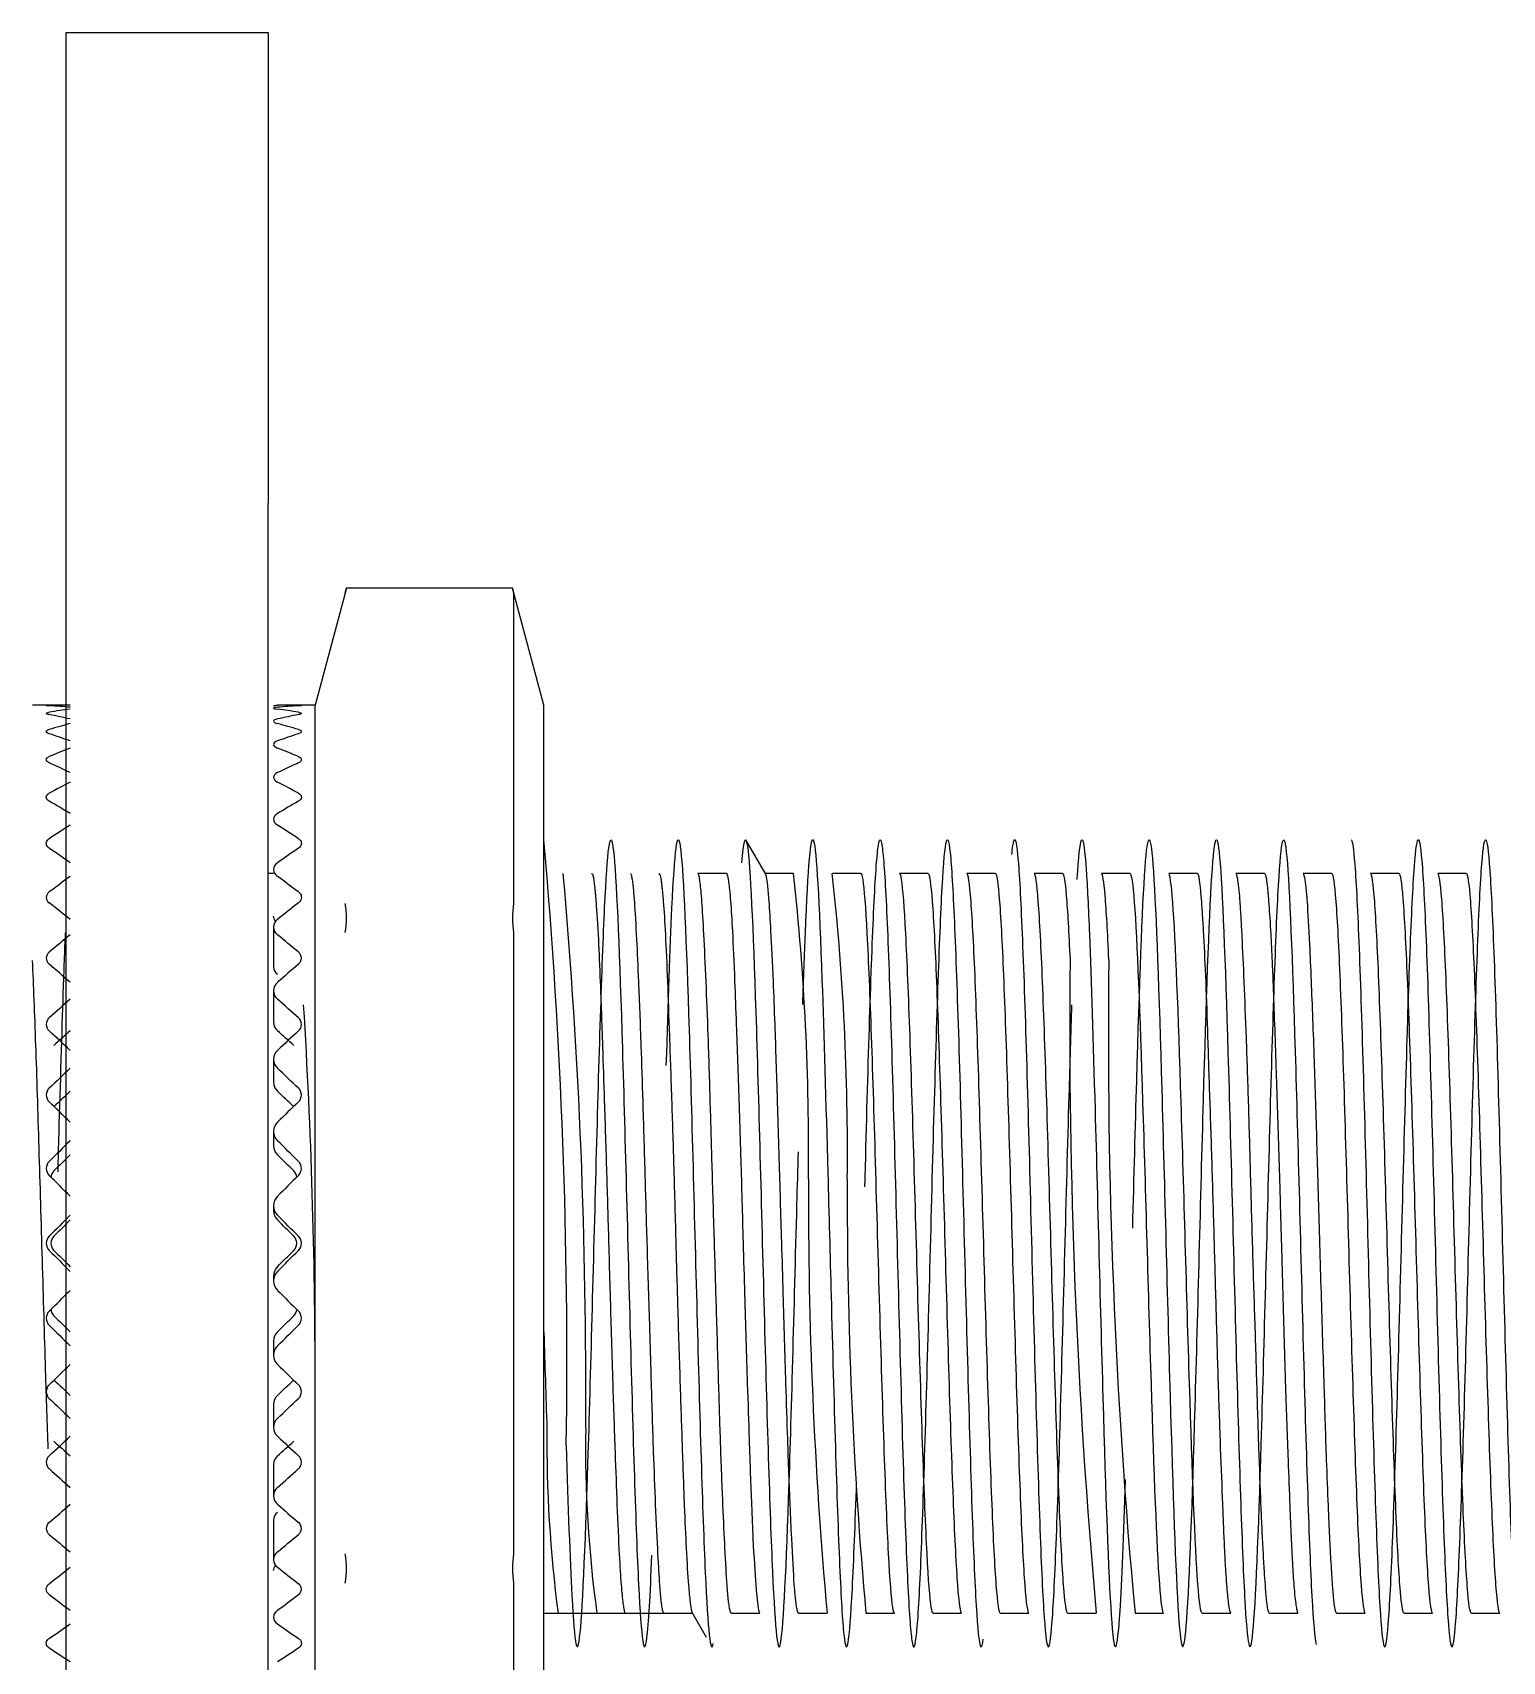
# Model space of a CAD drawing. Extents: x -681219 to -550379, y -242630 to -158199.
# Drawn here: x -574052.32 to -574030.47, y -222231.41 to -222207.2 of the extents above; entities that cross this region are included whole.
import ezdxf

# ---------------------------------------------------------------- set-up
doc = ezdxf.new("R2010")
doc.units = 0
doc.header["$LTSCALE"] = 1000
doc.linetypes.add('C2', pattern=[17, 14, -1, 1, -1])
for name, color, linetype in [('GZDH011005731', 7, 'CONTINUOUS'), ('H02040010', 7, 'CONTINUOUS'), ('中心线', 4, 'C2')]:
    doc.layers.add(name, color=color, linetype=linetype)

# ---------------------------------------------------------------- blocks, each defined once
blk = doc.blocks.new('fushitu')
at = {"layer": 'GZDH011005731', "color": 7, "linetype": 'Continuous'}
for p, q in [((4911, 1409.5), (4914, 1409.5)), ((4911, 1402.504), (4911, 1409.5)), ((4914, 1409.5), (4914, 1402.504)), ((4911, 1380.254), (4911, 1402.504)), ((4914, 1380.254), (4914, 1402.504))]:
    blk.add_line(p, q, dxfattribs=at)
at = {"layer": 'H02040010', "color": 7, "linetype": 'Continuous'}
for p, q in [((4915.166, 1401.238), (4914.7, 1399.5)), ((4915.148, 1401.171), (4915.166, 1401.238)), ((4917.634, 1401.238), (4915.166, 1401.238)), ((4917.634, 1401.238), (4917.651, 1401.171)), ((4918.1, 1399.5), (4917.634, 1401.238)), ((4917.651, 1401.171), (4917.651, 1396.552)), ((4910.921, 1399.5), (4910.5, 1399.5)), ((4914.7, 1399.5), (4914.279, 1399.5)), ((4914.7, 1383.5), (4914.7, 1399.5)), ((4918.1, 1383.5), (4918.1, 1399.5)), ((4921.398, 1396.99), (4921.103, 1397.5)), ((4914.083, 1397), (4914, 1397)), ((4920.811, 1397), (4920.389, 1397)), ((4921.811, 1397), (4921.389, 1397)), ((4922.811, 1397), (4922.389, 1397)), ((4923.811, 1397), (4923.389, 1397)), ((4924.811, 1397), (4924.389, 1397)), ((4925.811, 1397), (4925.389, 1397)), ((4926.811, 1397), (4926.389, 1397)), ((4927.811, 1397), (4927.389, 1397)), ((4928.811, 1397), (4928.389, 1397)), ((4929.811, 1397), (4929.389, 1397)), ((4930.811, 1397), (4930.389, 1397)), ((4931.811, 1397), (4931.389, 1397)), ((4914.083, 1396.202), (4914.083, 1395.614)), ((4917.651, 1396.119), (4917.651, 1386.881)), ((4914.083, 1395.256), (4914.083, 1394.786)), ((4914.083, 1394.236), (4914.083, 1393.894)), ((4914.083, 1393.163), (4914.083, 1392.955)), ((4914.083, 1392.058), (4914.083, 1391.988)), ((4914.083, 1391.012), (4914.083, 1390.942)), ((4914.083, 1390.045), (4914.083, 1389.837)), ((4914.083, 1389.106), (4914.083, 1388.764)), ((4914.083, 1388.214), (4914.083, 1387.744)), ((4914.083, 1387.386), (4914.083, 1386.798)), ((4917.651, 1386.448), (4917.651, 1381.829)), ((4918.1, 1386), (4920.311, 1386)), ((4920.3, 1386.017), (4920.515, 1385.646)), ((4920.889, 1386), (4921.311, 1386)), ((4921.889, 1386), (4922.311, 1386)), ((4922.889, 1386), (4923.311, 1386)), ((4923.889, 1386), (4924.311, 1386)), ((4924.889, 1386), (4925.311, 1386)), ((4925.889, 1386), (4926.311, 1386)), ((4926.889, 1386), (4927.311, 1386)), ((4927.889, 1386), (4928.311, 1386)), ((4928.889, 1386), (4929.311, 1386)), ((4929.889, 1386), (4930.311, 1386)), ((4930.889, 1386), (4931.311, 1386)), ((4931.889, 1386), (4932.311, 1386))]:
    blk.add_line(p, q, dxfattribs=at)
for centre, radius, start, end in [((4830.462, 1389.75), 87.981, 359.18625, 5.05407), ((4831.185, 1389.345), 87.539, 359.61064, 5.0168), ((4884.068, 1392.877), 37.968, 359.3638, 6.2347), ((4884.73, 1392.881), 37.883, 359.3561, 6.2423), ((4910.801, 1396.642), 0.0972, 123.5425, 236.4575), ((4913.825, 1396.335), 1.341, 350.7119, 9.2881), ((4918.975, 1396.335), 1.341, 170.7119, 189.2881), ((4914.224, 1396.202), 0.141, 125.7737, 234.2263), ((4910.818, 1395.739), 0.114, 128.1254, 231.8746), ((4914.382, 1395.739), 0.114, 308.1079, 51.8921), ((4914.224, 1395.614), 0.141, 179.6824, 234.2263), ((5022.918, 1394.732), 97, 179.42053, 185.16492), ((5019.141, 1394.558), 92.649, 179.2855, 185.29995), ((4914.245, 1395.255), 0.162, 129.7341, 230.2659), ((4910.832, 1394.754), 0.129, 131.316, 228.684), ((4914.368, 1394.754), 0.129, 311.3038, 48.6962), ((4823.721, 1389.48), 90.979, 359.97025, 3.50596), ((4914.245, 1394.786), 0.162, 179.7857, 230.2658), ((4914.263, 1394.236), 0.18, 132.424, 227.576), ((4914.263, 1393.894), 0.18, 179.8659, 227.5758), ((4910.844, 1393.705), 0.14, 133.4175, 226.5825), ((4914.356, 1393.705), 0.14, 313.4098, 46.5902), ((4914.275, 1393.163), 0.193, 134.0977, 225.9023), ((4914.275, 1392.955), 0.193, 179.9325, 225.9022), ((4910.851, 1392.613), 0.147, 134.6128, 225.3872), ((4914.349, 1392.613), 0.147, 314.6091, 45.3909), ((4910.921, 1392.474), 0.147, 134.6025, 177.1788), ((4914.279, 1392.474), 0.147, 2.5232, 45.3932), ((4990.9, 1392.185), 68.867, 179.77536, 185.15276), ((4991.163, 1392.172), 68.553, 179.76302, 185.1651), ((4914.282, 1392.058), 0.199, 134.9011, 225.0989), ((4914.282, 1391.988), 0.199, 179.9919, 225.0989), ((4910.853, 1391.5), 0.15, 135.0162, 179.9799), ((4910.853, 1391.5), 0.15, 180.0201, 224.9838), ((4910.923, 1391.5), 0.15, 135.0109, 179.9788), ((4910.923, 1391.5), 0.15, 180.0213, 224.9891), ((4914.277, 1391.5), 0.15, 0.0213, 44.9891), ((4914.277, 1391.5), 0.15, 315.0109, 359.9788), ((4914.347, 1391.5), 0.15, 0.0201, 44.9838), ((4914.347, 1391.5), 0.15, 315.0162, 359.9799), ((4914.282, 1391.012), 0.199, 134.9011, 180.0493), ((4914.282, 1390.942), 0.199, 134.9011, 225.0989), ((4910.851, 1390.387), 0.147, 134.6091, 225.3909), ((4910.921, 1390.526), 0.147, 182.5232, 225.3932), ((4914.279, 1390.526), 0.147, 314.6025, 357.1788), ((4914.349, 1390.387), 0.147, 314.6128, 45.3872), ((4914.275, 1390.045), 0.193, 134.0976, 180.1092), ((5377.24, 1403.826), 459.342, 181.70284, 181.88087), ((4914.275, 1389.837), 0.193, 134.0978, 225.9022), ((4910.844, 1389.295), 0.14, 133.4098, 226.5902), ((4914.356, 1389.295), 0.14, 313.4175, 46.5825), ((4914.263, 1389.106), 0.18, 132.4239, 180.177), ((4914.263, 1388.764), 0.18, 132.4243, 227.5757), ((4938.409, 1388.598), 20.265, 179.5705, 187.3659), ((4936.989, 1388.477), 18.269, 179.144, 187.7925), ((4910.832, 1388.246), 0.129, 131.3038, 228.6962), ((4914.245, 1388.214), 0.162, 129.7338, 180.259), ((4914.367, 1388.246), 0.129, 311.316, 48.684), ((4914.245, 1387.745), 0.162, 129.7344, 230.2656), ((4910.818, 1387.261), 0.114, 128.1079, 231.8921), ((4914.224, 1387.386), 0.141, 125.7732, 180.3648), ((4914.382, 1387.261), 0.114, 308.1254, 51.8746), ((4914.224, 1386.798), 0.141, 125.7742, 234.2258), ((4913.824, 1386.665), 1.342, 350.7131, 9.2869), ((4918.975, 1386.665), 1.342, 170.7131, 189.2869), ((4914.399, 1386.358), 0.0972, 303.5425, 56.4575)]:
    blk.add_arc(centre, radius, start, end, dxfattribs=at)
for centre, major_axis, ratio, start_param, end_param in [((4911.2, 1383.524), (-0.557, 15.971), 0.706676, 6.246335, 6.27387), ((4911.2, 1383.563), (-1.661, 15.894), 0.703233, -0.135064, -0.107529), ((4914, 1383.524), (0.557, 15.971), 0.706676, 0.009315, 0.03685), ((4914, 1383.563), (1.661, 15.894), 0.703233, 0.107529, 0.135064), ((4911.2, 1383.563), (1.661, 15.894), 0.703233, 0.160055, 0.18759), ((4911.2, 1383.757), (-3.758, 15.532), 0.686103, -0.326497, -0.298961), ((4911.2, 1383.756), (3.758, 15.532), 0.686103, 0.351487, 0.379022), ((4914, 1383.563), (-1.661, 15.894), 0.703233, -0.18759, -0.160055), ((4914, 1383.757), (3.758, 15.532), 0.686103, 0.298961, 0.326497), ((4914, 1383.756), (-3.758, 15.532), 0.686103, -0.379022, -0.351487), ((4911.2, 1384.101), (-5.606, 14.965), 0.655618, -0.506614, -0.479078), ((4914, 1384.101), (5.606, 14.965), 0.655618, 0.479079, 0.506614), ((4911.2, 1384.1), (5.606, 14.965), 0.655618, 0.531604, 0.55914), ((4914, 1384.1), (-5.606, 14.965), 0.655618, -0.55914, -0.531604), ((4911.2, 1384.589), (-7.147, 14.293), 0.612372, -0.672224, -0.644689), ((4914, 1384.589), (7.147, 14.293), 0.612372, 0.644689, 0.672224), ((4911.2, 1384.589), (7.147, 14.293), 0.612372, 0.697214, 0.72475), ((4914, 1384.589), (-7.147, 14.293), 0.612372, -0.72475, -0.697214), ((4911.2, 1385.211), (-8.378, 13.608), 0.557208, -0.8227, -0.795165), ((4914, 1385.211), (8.378, 13.608), 0.557208, 0.795165, 0.8227), ((4911.2, 1385.211), (8.378, 13.608), 0.557208, 0.84769, 0.875226), ((4914, 1385.211), (-8.378, 13.608), 0.557208, -0.875226, -0.84769), ((4911.2, 1385.956), (-9.332, 12.973), 0.491198, -0.959182, -0.931646), ((4914, 1385.956), (9.332, 12.973), 0.491198, 0.931646, 0.959182), ((4911.2, 1385.956), (9.332, 12.973), 0.491198, 0.984172, 1.011707), ((4914, 1385.956), (-9.332, 12.973), 0.491198, -1.011707, -0.984172), ((4911.2, 1386.809), (-10.051, 12.424), 0.415627, -1.08372, -1.056184), ((4914, 1386.809), (10.051, 12.424), 0.415627, 1.056184, 1.08372), ((4911.2, 1386.809), (10.051, 12.424), 0.415627, 1.10871, 1.136245), ((4914, 1386.809), (-10.051, 12.424), 0.415627, -1.136245, -1.10871), ((4911.2, 1387.754), (-10.577, 11.979), 0.331967, -1.198676, -1.17114), ((4914, 1387.754), (10.577, 11.979), 0.331967, 1.17114, 1.198676), ((4911.2, 1387.753), (10.577, 11.979), 0.331967, 1.223666, 1.251201), ((4914, 1387.753), (-10.577, 11.979), 0.331967, -1.251201, -1.223666), ((4911.2, 1388.771), (-10.943, 11.646), 0.241845, -1.306402, -1.278867), ((4911.2, 1388.221), (9.255, 10.482), 0.331967, 1.225454, 1.249864), ((4914, 1388.221), (-9.255, 10.482), 0.331967, -1.249864, -1.225454), ((4914, 1388.771), (10.943, 11.646), 0.241845, 1.278867, 1.306402), ((4911.2, 1388.77), (10.943, 11.646), 0.241845, 1.331392, 1.358928), ((4914, 1388.77), (-10.943, 11.646), 0.241845, -1.358928, -1.331392), ((4911.2, 1389.111), (9.576, 10.19), 0.241845, 1.33318, 1.35759), ((4914, 1389.111), (-9.576, 10.19), 0.241845, -1.35759, -1.33318), ((4911.2, 1389.841), (-11.174, 11.424), 0.147016, -1.409118, -1.381582), ((4914, 1389.841), (11.174, 11.424), 0.147016, 1.381582, 1.409118), ((4911.2, 1389.841), (11.174, 11.424), 0.147016, 1.434108, 1.461643), ((4914, 1389.841), (-11.174, 11.424), 0.147016, -1.461643, -1.434108), ((4911.2, 1390.048), (9.778, 9.996), 0.147016, 1.435896, 1.460306), ((4914, 1390.048), (-9.778, 9.996), 0.147016, -1.460306, -1.435896), ((4911.2, 1390.944), (-11.286, 11.314), 0.049325, -1.508896, -1.48136), ((4914, 1390.944), (11.286, 11.314), 0.049325, 1.48136, 1.508896), ((4911.2, 1390.943), (11.286, 11.314), 0.049325, 1.533886, 1.561421), ((4911.2, 1391.013), (9.876, 9.9), 0.049325, 1.535674, 1.560084), ((4914, 1390.943), (-11.286, 11.314), 0.049325, -1.561421, -1.533886), ((4914, 1391.013), (-9.876, 9.9), 0.049325, -1.560084, -1.535674), ((4911.2, 1392.057), (11.286, -11.314), 0.049325, -1.561421, -1.533886), ((4911.2, 1391.987), (9.876, -9.9), 0.049325, -1.560084, -1.535674), ((4914, 1392.057), (-11.286, -11.314), 0.049325, 1.533886, 1.561421), ((4914, 1391.987), (-9.876, -9.9), 0.049325, 1.535674, 1.560084), ((4911.2, 1392.056), (-11.286, -11.314), 0.049325, 1.48136, 1.508896), ((4914, 1392.056), (11.286, -11.314), 0.049325, -1.508896, -1.48136), ((4911.2, 1393.159), (11.174, -11.424), 0.147016, -1.461643, -1.434108), ((4911.2, 1392.952), (9.778, -9.996), 0.147016, -1.460306, -1.435896), ((4914, 1392.952), (-9.778, -9.996), 0.147016, 1.435896, 1.460306), ((4914, 1393.159), (-11.174, -11.424), 0.147016, 1.434108, 1.461643), ((4911.2, 1393.159), (-11.174, -11.424), 0.147016, 1.381582, 1.409118), ((4914, 1393.159), (11.174, -11.424), 0.147016, -1.409118, -1.381582), ((4911.2, 1393.889), (9.576, -10.19), 0.241845, -1.35759, -1.33318), ((4914, 1393.889), (-9.576, -10.19), 0.241845, 1.33318, 1.35759), ((4911.2, 1394.23), (10.943, -11.646), 0.241845, -1.358928, -1.331392), ((4914, 1394.23), (-10.943, -11.646), 0.241845, 1.331392, 1.358928), ((4911.2, 1394.229), (-10.943, -11.646), 0.241845, 1.278867, 1.306402), ((4911.2, 1394.779), (9.255, -10.482), 0.331967, -1.249864, -1.225454), ((4914, 1394.229), (10.943, -11.646), 0.241845, -1.306402, -1.278867), ((4914, 1394.779), (-9.255, -10.482), 0.331967, 1.225454, 1.249864), ((4911.2, 1395.247), (10.577, -11.979), 0.331967, -1.251201, -1.223666), ((4914, 1395.247), (-10.577, -11.979), 0.331967, 1.223666, 1.251201), ((4911.2, 1395.246), (-10.577, -11.979), 0.331967, 1.17114, 1.198676), ((4914, 1395.246), (10.577, -11.979), 0.331967, -1.198676, -1.17114), ((4911.2, 1396.191), (10.051, -12.424), 0.415627, -1.136245, -1.10871), ((4914, 1396.191), (-10.051, -12.424), 0.415627, 1.10871, 1.136245), ((4911.2, 1396.191), (-10.051, -12.424), 0.415627, 1.056184, 1.08372), ((4914, 1396.191), (10.051, -12.424), 0.415627, -1.08372, -1.056184), ((4911.2, 1397.044), (9.332, -12.973), 0.491198, -1.011707, -0.984172), ((4914, 1397.044), (-9.332, -12.973), 0.491198, 0.984172, 1.011707), ((4911.2, 1397.044), (-9.332, -12.973), 0.491198, 0.931646, 0.959182), ((4914, 1397.044), (9.332, -12.973), 0.491198, -0.959182, -0.931646), ((4911.2, 1397.789), (8.378, -13.608), 0.557208, -0.875226, -0.84769), ((4914, 1397.789), (-8.378, -13.608), 0.557208, 0.84769, 0.875226)]:
    blk.add_ellipse(centre, major_axis=major_axis, ratio=ratio, start_param=start_param, end_param=end_param, dxfattribs=at)
for points, knots in [([(4910.748, 1399.491), (4910.736, 1399.491), (4910.726, 1399.492), (4910.718, 1399.493), (4910.711, 1399.493), (4910.706, 1399.494), (4910.705, 1399.495), (4910.703, 1399.495), (4910.704, 1399.496), (4910.708, 1399.496), (4910.711, 1399.497), (4910.718, 1399.497), (4910.727, 1399.498), (4910.733, 1399.498), (4910.74, 1399.498), (4910.748, 1399.498)], [0, 0, 0, 0, 0.215357, 0.215357, 0.215357, 0.430749, 0.430749, 0.430749, 0.645635, 0.645635, 0.645635, 0.86028, 0.86028, 0.86028, 1, 1, 1, 1]), ([(4914.141, 1399.47), (4914.104, 1399.466), (4914.083, 1399.462), (4914.083, 1399.451), (4914.104, 1399.445), (4914.141, 1399.44)], [0, 0, 0, 0, 0.5, 0.5, 1, 1, 1, 1]), ([(4914.452, 1399.498), (4914.464, 1399.498), (4914.474, 1399.498), (4914.482, 1399.497), (4914.489, 1399.497), (4914.494, 1399.496), (4914.495, 1399.496), (4914.497, 1399.495), (4914.496, 1399.495), (4914.492, 1399.494), (4914.489, 1399.493), (4914.482, 1399.493), (4914.473, 1399.492), (4914.467, 1399.492), (4914.46, 1399.491), (4914.452, 1399.491)], [0, 0, 0, 0, 0.215357, 0.215357, 0.215357, 0.430749, 0.430749, 0.430749, 0.645635, 0.645635, 0.645635, 0.86028, 0.86028, 0.86028, 1, 1, 1, 1]), ([(4910.748, 1399.359), (4910.736, 1399.362), (4910.726, 1399.364), (4910.718, 1399.367), (4910.711, 1399.37), (4910.706, 1399.373), (4910.705, 1399.376), (4910.703, 1399.379), (4910.704, 1399.381), (4910.708, 1399.384), (4910.711, 1399.387), (4910.718, 1399.39), (4910.727, 1399.392), (4910.733, 1399.393), (4910.74, 1399.395), (4910.748, 1399.396)], [0, 0, 0, 0, 0.215357, 0.215357, 0.215357, 0.430749, 0.430749, 0.430749, 0.645635, 0.645635, 0.645635, 0.86028, 0.86028, 0.86028, 1, 1, 1, 1]), ([(4914.141, 1399.295), (4914.104, 1399.287), (4914.083, 1399.275), (4914.083, 1399.25), (4914.104, 1399.237), (4914.141, 1399.227)], [0, 0, 0, 0, 0.5, 0.5, 1, 1, 1, 1]), ([(4914.452, 1399.396), (4914.464, 1399.394), (4914.474, 1399.392), (4914.482, 1399.389), (4914.489, 1399.387), (4914.494, 1399.384), (4914.495, 1399.381), (4914.497, 1399.378), (4914.496, 1399.375), (4914.492, 1399.373), (4914.489, 1399.37), (4914.482, 1399.367), (4914.473, 1399.364), (4914.467, 1399.362), (4914.46, 1399.361), (4914.452, 1399.359)], [0, 0, 0, 0, 0.215357, 0.215357, 0.215357, 0.430749, 0.430749, 0.430749, 0.645635, 0.645635, 0.645635, 0.86028, 0.86028, 0.86028, 1, 1, 1, 1]), ([(4910.748, 1399.075), (4910.736, 1399.079), (4910.726, 1399.083), (4910.718, 1399.088), (4910.711, 1399.093), (4910.706, 1399.098), (4910.705, 1399.103), (4910.703, 1399.109), (4910.704, 1399.114), (4910.708, 1399.119), (4910.711, 1399.124), (4910.718, 1399.129), (4910.727, 1399.133), (4910.733, 1399.136), (4910.74, 1399.138), (4910.748, 1399.14)], [0, 0, 0, 0, 0.215357, 0.215357, 0.215357, 0.430749, 0.430749, 0.430749, 0.645635, 0.645635, 0.645635, 0.86028, 0.86028, 0.86028, 1, 1, 1, 1]), ([(4914.141, 1398.969), (4914.104, 1398.956), (4914.083, 1398.937), (4914.083, 1398.898), (4914.104, 1398.878), (4914.141, 1398.863)], [0, 0, 0, 0, 0.5, 0.5, 1, 1, 1, 1]), ([(4914.452, 1399.14), (4914.464, 1399.137), (4914.474, 1399.133), (4914.482, 1399.128), (4914.489, 1399.124), (4914.494, 1399.119), (4914.495, 1399.113), (4914.497, 1399.108), (4914.496, 1399.103), (4914.492, 1399.098), (4914.489, 1399.093), (4914.482, 1399.088), (4914.473, 1399.083), (4914.467, 1399.08), (4914.46, 1399.078), (4914.452, 1399.075)], [0, 0, 0, 0, 0.215357, 0.215357, 0.215357, 0.430749, 0.430749, 0.430749, 0.645635, 0.645635, 0.645635, 0.86028, 0.86028, 0.86028, 1, 1, 1, 1]), ([(4910.748, 1398.643), (4910.736, 1398.649), (4910.726, 1398.655), (4910.718, 1398.662), (4910.711, 1398.668), (4910.706, 1398.676), (4910.705, 1398.683), (4910.703, 1398.691), (4910.704, 1398.698), (4910.708, 1398.705), (4910.711, 1398.712), (4910.718, 1398.719), (4910.727, 1398.725), (4910.733, 1398.729), (4910.74, 1398.733), (4910.748, 1398.736)], [0, 0, 0, 0, 0.215357, 0.215357, 0.215357, 0.430749, 0.430749, 0.430749, 0.645635, 0.645635, 0.645635, 0.86028, 0.86028, 0.86028, 1, 1, 1, 1]), ([(4914.452, 1398.736), (4914.464, 1398.731), (4914.474, 1398.725), (4914.482, 1398.718), (4914.489, 1398.712), (4914.494, 1398.705), (4914.495, 1398.697), (4914.497, 1398.69), (4914.496, 1398.683), (4914.492, 1398.675), (4914.489, 1398.668), (4914.482, 1398.661), (4914.473, 1398.655), (4914.467, 1398.651), (4914.46, 1398.647), (4914.452, 1398.643)], [0, 0, 0, 0, 0.215357, 0.215357, 0.215357, 0.430749, 0.430749, 0.430749, 0.645635, 0.645635, 0.645635, 0.86028, 0.86028, 0.86028, 1, 1, 1, 1]), ([(4914.141, 1398.498), (4914.104, 1398.48), (4914.083, 1398.454), (4914.083, 1398.402), (4914.104, 1398.376), (4914.141, 1398.356)], [0, 0, 0, 0, 0.5, 0.5, 1, 1, 1, 1]), ([(4910.748, 1398.073), (4910.736, 1398.079), (4910.726, 1398.087), (4910.718, 1398.096), (4910.711, 1398.104), (4910.706, 1398.114), (4910.705, 1398.123), (4910.703, 1398.132), (4910.704, 1398.142), (4910.708, 1398.151), (4910.711, 1398.16), (4910.718, 1398.169), (4910.727, 1398.177), (4910.733, 1398.182), (4910.74, 1398.187), (4910.748, 1398.191)], [0, 0, 0, 0, 0.215357, 0.215357, 0.215357, 0.430749, 0.430749, 0.430749, 0.645635, 0.645635, 0.645635, 0.86028, 0.86028, 0.86028, 1, 1, 1, 1]), ([(4914.452, 1398.191), (4914.464, 1398.184), (4914.474, 1398.177), (4914.482, 1398.168), (4914.489, 1398.16), (4914.494, 1398.151), (4914.495, 1398.141), (4914.497, 1398.132), (4914.496, 1398.123), (4914.492, 1398.113), (4914.489, 1398.104), (4914.482, 1398.095), (4914.473, 1398.087), (4914.467, 1398.082), (4914.46, 1398.077), (4914.452, 1398.073)], [0, 0, 0, 0, 0.215357, 0.215357, 0.215357, 0.430749, 0.430749, 0.430749, 0.645635, 0.645635, 0.645635, 0.86028, 0.86028, 0.86028, 1, 1, 1, 1]), ([(4914.141, 1397.89), (4914.104, 1397.868), (4914.083, 1397.836), (4914.083, 1397.772), (4914.104, 1397.74), (4914.141, 1397.716)], [0, 0, 0, 0, 0.5, 0.5, 1, 1, 1, 1]), ([(4910.748, 1397.374), (4910.736, 1397.382), (4910.726, 1397.391), (4910.718, 1397.402), (4910.711, 1397.412), (4910.706, 1397.423), (4910.705, 1397.434), (4910.703, 1397.445), (4910.704, 1397.457), (4910.708, 1397.468), (4910.711, 1397.479), (4910.718, 1397.489), (4910.727, 1397.498), (4910.733, 1397.505), (4910.74, 1397.51), (4910.748, 1397.515)], [0, 0, 0, 0, 0.215357, 0.215357, 0.215357, 0.430749, 0.430749, 0.430749, 0.645635, 0.645635, 0.645635, 0.86028, 0.86028, 0.86028, 1, 1, 1, 1]), ([(4914.452, 1397.515), (4914.464, 1397.508), (4914.474, 1397.498), (4914.482, 1397.488), (4914.489, 1397.478), (4914.494, 1397.467), (4914.495, 1397.456), (4914.497, 1397.445), (4914.496, 1397.433), (4914.492, 1397.422), (4914.489, 1397.412), (4914.482, 1397.401), (4914.473, 1397.391), (4914.467, 1397.385), (4914.46, 1397.379), (4914.452, 1397.374)], [0, 0, 0, 0, 0.215357, 0.215357, 0.215357, 0.430749, 0.430749, 0.430749, 0.645635, 0.645635, 0.645635, 0.86028, 0.86028, 0.86028, 1, 1, 1, 1]), ([(4918.433, 1388.5), (4918.46, 1387.576), (4918.529, 1385.649), (4918.64, 1385.092), (4918.764, 1388.167), (4918.888, 1393.163), (4919.012, 1397.2), (4919.136, 1397.951), (4919.26, 1394.983), (4919.384, 1390.006), (4919.508, 1385.891), (4919.616, 1385.125), (4919.682, 1386.265), (4919.707, 1386.865)], [0, 0, 0, 0, 0.0218766, 0.0537514, 0.0856263, 0.1175012, 0.149376, 0.1812509, 0.2131258, 0.2450007, 0.2768755, 0.3087504, 0.328125, 0.328125, 0.328125, 0.328125]), ([(4919.921, 1394.145), (4919.948, 1395.082), (4920.018, 1397.125), (4920.128, 1398.025), (4920.252, 1395.274), (4920.376, 1390.347), (4920.498, 1386.14), (4920.579, 1385.355), (4920.619, 1385.548)], [0.3829853, 0.3829853, 0.3829853, 0.3829853, 0.404375, 0.4362499, 0.4681248, 0.4999996, 0.5318745, 0.5625, 0.5625, 0.5625, 0.5625]), ([(4921.044, 1397.157), (4921.069, 1397.47), (4921.136, 1397.751), (4921.244, 1395.555), (4921.367, 1390.691), (4921.491, 1386.293), (4921.615, 1384.898), (4921.739, 1387.309), (4921.829, 1390.802), (4921.877, 1392.603), (4921.884, 1392.862)], [0.671875, 0.671875, 0.671875, 0.671875, 0.6912489, 0.7231238, 0.7549986, 0.7868735, 0.8187484, 0.8506233, 0.8824981, 0.8879468, 0.8879468, 0.8879468, 0.8879468]), ([(4921.949, 1395.048), (4921.962, 1395.44), (4922.016, 1396.947), (4922.111, 1398.119), (4922.222, 1396.063), (4922.292, 1393.595), (4922.322, 1392.542)], [0.90446563, 0.90446563, 0.90446563, 0.90446563, 0.914373, 0.94624787, 0.97812274, 1, 1, 1, 1]), ([(4922.872, 1392.34), (4922.874, 1392.39), (4922.896, 1393.225), (4922.939, 1394.787), (4923.003, 1396.546), (4923.066, 1397.52), (4923.129, 1397.557), (4923.192, 1396.651), (4923.255, 1394.945), (4923.319, 1392.702), (4923.382, 1390.272), (4923.445, 1388.033), (4923.508, 1386.334), (4923.571, 1385.438), (4923.635, 1385.486), (4923.698, 1386.47), (4923.761, 1388.236), (4923.824, 1390.51), (4923.887, 1392.938), (4923.951, 1395.142), (4924.014, 1396.78), (4924.077, 1397.596), (4924.14, 1397.464), (4924.203, 1396.403), (4924.267, 1394.58), (4924.33, 1392.277), (4924.393, 1389.854), (4924.456, 1387.686), (4924.519, 1386.112), (4924.578, 1385.433), (4924.615, 1385.496), (4924.631, 1385.615)], [0.1414624, 0.1414624, 0.1414624, 0.1414624, 0.1424997, 0.1587497, 0.1749997, 0.1912497, 0.2074997, 0.2237498, 0.2399998, 0.2562498, 0.2724998, 0.2887498, 0.3049998, 0.3212498, 0.3374998, 0.3537499, 0.3699999, 0.3862499, 0.4024999, 0.4187499, 0.4349999, 0.4512499, 0.4675, 0.48375, 0.5, 0.51625, 0.5325, 0.54875, 0.565, 0.5812501, 0.59375, 0.59375, 0.59375, 0.59375]), ([(4925.056, 1397.278), (4925.067, 1397.385), (4925.099, 1397.593), (4925.151, 1397.342), (4925.214, 1396.131), (4925.278, 1394.2), (4925.341, 1391.849), (4925.404, 1389.444), (4925.467, 1387.358), (4925.53, 1385.917), (4925.594, 1385.345), (4925.657, 1385.73), (4925.72, 1387.013), (4925.783, 1388.995), (4925.846, 1391.366), (4925.902, 1393.476), (4925.937, 1394.629), (4925.95, 1395.044)], [0.703125, 0.703125, 0.703125, 0.703125, 0.7112502, 0.7275002, 0.7437502, 0.7600002, 0.7762502, 0.7925002, 0.8087502, 0.8250003, 0.8412503, 0.8575003, 0.8737503, 0.8900003, 0.9062503, 0.9225003, 0.9330016, 0.9330016, 0.9330016, 0.9330016]), ([(4926.854, 1391.723), (4926.874, 1392.478), (4926.935, 1394.776), (4927.038, 1397.674), (4927.162, 1397.614), (4927.286, 1394.028), (4927.41, 1388.985), (4927.534, 1385.392), (4927.658, 1385.321), (4927.782, 1388.812), (4927.906, 1393.853), (4928.03, 1397.538), (4928.154, 1397.741), (4928.278, 1394.346), (4928.402, 1389.31), (4928.525, 1385.537), (4928.649, 1385.202), (4928.773, 1388.498), (4928.897, 1393.525), (4929.021, 1397.384), (4929.145, 1397.851), (4929.269, 1394.656), (4929.393, 1389.641), (4929.497, 1386.33), (4929.56, 1385.62), (4929.582, 1385.535)], [0.1658062, 0.1658062, 0.1658062, 0.1658062, 0.1812509, 0.2131258, 0.2450007, 0.2768755, 0.3087504, 0.3406253, 0.3725002, 0.404375, 0.4362499, 0.4681248, 0.4999996, 0.5318745, 0.5637494, 0.5956243, 0.6274991, 0.659374, 0.6912489, 0.7231238, 0.7549986, 0.7868735, 0.8187484, 0.8506233, 0.8671866, 0.8671866, 0.8671866, 0.8671866]), ([(4930.1, 1397.5), (4930.116, 1397.5), (4930.153, 1397.285), (4930.212, 1396.201), (4930.275, 1394.297), (4930.338, 1391.957), (4930.401, 1389.545), (4930.464, 1387.438), (4930.528, 1385.964), (4930.591, 1385.35), (4930.654, 1385.693), (4930.717, 1386.94), (4930.78, 1388.897), (4930.844, 1391.258), (4930.907, 1393.657), (4930.97, 1395.721), (4931.033, 1397.127), (4931.096, 1397.658), (4931.16, 1397.231), (4931.223, 1395.912), (4931.286, 1393.907), (4931.349, 1391.527), (4931.412, 1389.143), (4931.476, 1387.125), (4931.539, 1385.789), (4931.602, 1385.341), (4931.665, 1385.851), (4931.728, 1387.24), (4931.792, 1389.292), (4931.855, 1391.688), (4931.918, 1394.054), (4931.981, 1396.023), (4932.044, 1397.288), (4932.108, 1397.653), (4932.171, 1397.06), (4932.234, 1395.602), (4932.297, 1393.505), (4932.36, 1391.097), (4932.423, 1388.751), (4932.487, 1386.833), (4932.55, 1385.642), (4932.613, 1385.361), (4932.676, 1386.036), (4932.739, 1387.561), (4932.803, 1389.699), (4932.866, 1392.117), (4932.929, 1394.439), (4932.992, 1396.304), (4933.055, 1397.421), (4933.119, 1397.617), (4933.182, 1396.861), (4933.245, 1395.271), (4933.308, 1393.094), (4933.371, 1390.669), (4933.435, 1388.374), (4933.498, 1386.564), (4933.561, 1385.523), (4933.624, 1385.412), (4933.687, 1386.248), (4933.751, 1387.901), (4933.814, 1390.114), (4933.877, 1392.543), (4933.935, 1394.635), (4933.973, 1395.703), (4933.989, 1396.096)], [0, 0, 0, 0, 0.0125, 0.02875, 0.045, 0.06125, 0.0775, 0.09375, 0.11, 0.12625, 0.1425, 0.15875, 0.175, 0.19125, 0.2075, 0.22375, 0.24, 0.25625, 0.2725, 0.28875, 0.305, 0.32125, 0.3375, 0.35375, 0.37, 0.38625, 0.4025, 0.41875, 0.435, 0.45125, 0.4675, 0.48375, 0.5, 0.51625, 0.5325, 0.54875, 0.565, 0.58125, 0.5975, 0.61375, 0.63, 0.64625, 0.6625, 0.67875, 0.695, 0.71125, 0.7275, 0.74375, 0.76, 0.77625, 0.7925, 0.80875, 0.825, 0.84125, 0.8575, 0.87375, 0.89, 0.90625, 0.9225, 0.93875, 0.955, 0.97125, 0.9875, 1, 1, 1, 1]), ([(4926.029, 1396.91), (4926.031, 1396.95), (4926.055, 1397.315), (4926.099, 1397.66), (4926.158, 1397.227), (4926.195, 1396.489), (4926.211, 1396.096)], [0.95312498, 0.95312498, 0.95312498, 0.95312498, 0.95500036, 0.97125037, 0.98750039, 1, 1, 1, 1]), ([(4914.141, 1397.158), (4914.104, 1397.132), (4914.083, 1397.095), (4914.083, 1397.02), (4914.104, 1396.982), (4914.141, 1396.955)], [0, 0, 0, 0, 0.5, 0.5, 1, 1, 1, 1]), ([(4918.811, 1397), (4918.815, 1396.998), (4918.82, 1396.996), (4918.826, 1396.98), (4918.833, 1396.956), (4918.839, 1396.924), (4918.845, 1396.885), (4918.85, 1396.841), (4918.856, 1396.793), (4918.861, 1396.742), (4918.866, 1396.688), (4918.871, 1396.634), (4918.886, 1396.45), (4918.909, 1396.078), (4918.941, 1395.353), (4918.969, 1394.533), (4919.001, 1393.563), (4919.033, 1392.578), (4919.065, 1391.452), (4919.094, 1390.389), (4919.126, 1389.335), (4919.158, 1388.421), (4919.189, 1387.554), (4919.218, 1386.883), (4919.244, 1386.479), (4919.263, 1386.264), (4919.277, 1386.145), (4919.289, 1386.062), (4919.301, 1386.011), (4919.309, 1386.004), (4919.311, 1386)], [0, 0, 0, 0, 0.014389, 0.02818, 0.041375, 0.053976, 0.065984, 0.077402, 0.088232, 0.098476, 0.108136, 0.11721, 0.1257, 0.193715, 0.250227, 0.321588, 0.374541, 0.439161, 0.49911, 0.570296, 0.623137, 0.690711, 0.749301, 0.81766, 0.874143, 0.900265, 0.925927, 0.951112, 0.975808, 1, 1, 1, 1]), ([(4919.889, 1386), (4919.885, 1386.002), (4919.88, 1386.004), (4919.873, 1386.02), (4919.866, 1386.045), (4919.859, 1386.081), (4919.852, 1386.128), (4919.845, 1386.185), (4919.838, 1386.253), (4919.831, 1386.332), (4919.818, 1386.511), (4919.796, 1386.884), (4919.763, 1387.557), (4919.73, 1388.423), (4919.702, 1389.339), (4919.671, 1390.392), (4919.638, 1391.456), (4919.605, 1392.58), (4919.577, 1393.566), (4919.546, 1394.535), (4919.514, 1395.355), (4919.481, 1396.079), (4919.459, 1396.472), (4919.442, 1396.684), (4919.434, 1396.782), (4919.424, 1396.87), (4919.412, 1396.94), (4919.4, 1396.989), (4919.391, 1396.996), (4919.389, 1397)], [0, 0, 0, 0, 0.013521, 0.027164, 0.040927, 0.054806, 0.068801, 0.082908, 0.097125, 0.111449, 0.125879, 0.182713, 0.250719, 0.30964, 0.376883, 0.430152, 0.50091, 0.56115, 0.625478, 0.678802, 0.749792, 0.80662, 0.874319, 0.890478, 0.908543, 0.928515, 0.950407, 0.974232, 1, 1, 1, 1]), ([(4919.811, 1397), (4919.815, 1396.998), (4919.819, 1396.997), (4919.825, 1396.982), (4919.832, 1396.959), (4919.839, 1396.924), (4919.846, 1396.879), (4919.853, 1396.822), (4919.86, 1396.753), (4919.868, 1396.673), (4919.884, 1396.486), (4919.908, 1396.107), (4919.937, 1395.43), (4919.967, 1394.581), (4920, 1393.631), (4920.033, 1392.579), (4920.061, 1391.533), (4920.092, 1390.435), (4920.125, 1389.408), (4920.158, 1388.425), (4920.186, 1387.608), (4920.217, 1386.908), (4920.243, 1386.504), (4920.263, 1386.278), (4920.274, 1386.164), (4920.287, 1386.075), (4920.3, 1386.013), (4920.308, 1386.005), (4920.311, 1386)], [0, 0, 0, 0, 0.013191, 0.026561, 0.040113, 0.053847, 0.067768, 0.081878, 0.096183, 0.110683, 0.125381, 0.185646, 0.249855, 0.3109, 0.376257, 0.435559, 0.501057, 0.557642, 0.62623, 0.686085, 0.750481, 0.808134, 0.875192, 0.897235, 0.920749, 0.945726, 0.972148, 1, 1, 1, 1]), ([(4920.889, 1386), (4920.885, 1386.002), (4920.881, 1386.004), (4920.874, 1386.018), (4920.868, 1386.039), (4920.861, 1386.068), (4920.856, 1386.103), (4920.85, 1386.144), (4920.844, 1386.19), (4920.839, 1386.241), (4920.834, 1386.296), (4920.829, 1386.355), (4920.816, 1386.539), (4920.794, 1386.909), (4920.762, 1387.611), (4920.73, 1388.426), (4920.699, 1389.411), (4920.669, 1390.438), (4920.636, 1391.537), (4920.604, 1392.58), (4920.574, 1393.634), (4920.545, 1394.582), (4920.512, 1395.432), (4920.479, 1396.108), (4920.455, 1396.518), (4920.437, 1396.742), (4920.425, 1396.862), (4920.412, 1396.943), (4920.4, 1396.991), (4920.391, 1396.996), (4920.389, 1397)], [0, 0, 0, 0, 0.012956, 0.025595, 0.037916, 0.049917, 0.061595, 0.072951, 0.083981, 0.094685, 0.105062, 0.115112, 0.124833, 0.192238, 0.249544, 0.314252, 0.373794, 0.442789, 0.498967, 0.564732, 0.623766, 0.689457, 0.750168, 0.814657, 0.874642, 0.901142, 0.926911, 0.951964, 0.976323, 1, 1, 1, 1]), ([(4920.811, 1397), (4920.814, 1396.999), (4920.819, 1396.997), (4920.826, 1396.98), (4920.836, 1396.942), (4920.848, 1396.871), (4920.861, 1396.755), (4920.88, 1396.538), (4920.906, 1396.127), (4920.933, 1395.496), (4920.965, 1394.65), (4920.997, 1393.749), (4921.031, 1392.651), (4921.057, 1391.669), (4921.09, 1390.539), (4921.121, 1389.535), (4921.156, 1388.479), (4921.182, 1387.705), (4921.215, 1386.958), (4921.239, 1386.558), (4921.259, 1386.325), (4921.267, 1386.233), (4921.277, 1386.144), (4921.288, 1386.068), (4921.299, 1386.012), (4921.308, 1386.004), (4921.311, 1386)], [0, 0, 0, 0, 0.012346, 0.02808, 0.047201, 0.069718, 0.095647, 0.125004, 0.180299, 0.249695, 0.2992, 0.373948, 0.427355, 0.499024, 0.544346, 0.62366, 0.677905, 0.75003, 0.793826, 0.874538, 0.888926, 0.905932, 0.925552, 0.94778, 0.9726, 1, 1, 1, 1]), ([(4921.889, 1386), (4921.886, 1386.002), (4921.881, 1386.004), (4921.874, 1386.02), (4921.867, 1386.044), (4921.861, 1386.075), (4921.855, 1386.111), (4921.849, 1386.151), (4921.844, 1386.195), (4921.839, 1386.24), (4921.835, 1386.286), (4921.831, 1386.332), (4921.827, 1386.377), (4921.812, 1386.582), (4921.791, 1386.96), (4921.758, 1387.709), (4921.728, 1388.481), (4921.694, 1389.54), (4921.666, 1390.542), (4921.633, 1391.674), (4921.602, 1392.653), (4921.57, 1393.753), (4921.542, 1394.652), (4921.509, 1395.499), (4921.478, 1396.128), (4921.451, 1396.575), (4921.43, 1396.822), (4921.413, 1396.944), (4921.399, 1396.993), (4921.391, 1396.998), (4921.389, 1397)], [0, 0, 0, 0, 0.014171, 0.027671, 0.040501, 0.052656, 0.064137, 0.074941, 0.085066, 0.094511, 0.103276, 0.11136, 0.118762, 0.125484, 0.20676, 0.249992, 0.322564, 0.376364, 0.4562, 0.501001, 0.573007, 0.626079, 0.701253, 0.750334, 0.820111, 0.875027, 0.918121, 0.953286, 0.980572, 1, 1, 1, 1]), ([(4922.811, 1397), (4922.821, 1397), (4922.852, 1396.903), (4922.904, 1396.222), (4922.967, 1394.658), (4923.03, 1392.602), (4923.093, 1390.374), (4923.157, 1388.322), (4923.22, 1386.764), (4923.271, 1386.094), (4923.302, 1386), (4923.311, 1386)], [0, 0, 0, 0, 0.058334, 0.184723, 0.311112, 0.4375, 0.563889, 0.690278, 0.816666, 0.943055, 1, 1, 1, 1]), ([(4923.889, 1386), (4923.879, 1386), (4923.848, 1386.094), (4923.797, 1386.764), (4923.734, 1388.322), (4923.67, 1390.374), (4923.607, 1392.602), (4923.544, 1394.658), (4923.481, 1396.222), (4923.429, 1396.903), (4923.398, 1397), (4923.389, 1397)], [0, 0, 0, 0, 0.056945, 0.183334, 0.309723, 0.436112, 0.5625, 0.688889, 0.815278, 0.941666, 1, 1, 1, 1]), ([(4923.811, 1397), (4923.832, 1397), (4923.853, 1396.857), (4923.895, 1396.305), (4923.916, 1395.898), (4923.957, 1394.88), (4923.978, 1394.27), (4924.02, 1392.939), (4924.041, 1392.22), (4924.082, 1390.78), (4924.103, 1390.06), (4924.145, 1388.73), (4924.166, 1388.12), (4924.207, 1387.102), (4924.228, 1386.694), (4924.27, 1386.144), (4924.291, 1386), (4924.311, 1386)], [0, 0, 0, 0, 0.125, 0.125, 0.25, 0.25, 0.375, 0.375, 0.5, 0.5, 0.625, 0.625, 0.75, 0.75, 0.875, 0.875, 1, 1, 1, 1]), ([(4924.889, 1386), (4924.868, 1386), (4924.847, 1386.144), (4924.805, 1386.694), (4924.784, 1387.102), (4924.743, 1388.12), (4924.722, 1388.73), (4924.68, 1390.06), (4924.659, 1390.78), (4924.618, 1392.22), (4924.597, 1392.939), (4924.555, 1394.27), (4924.534, 1394.88), (4924.493, 1395.898), (4924.472, 1396.305), (4924.43, 1396.857), (4924.409, 1397), (4924.389, 1397)], [0, 0, 0, 0, 0.125, 0.125, 0.25, 0.25, 0.375, 0.375, 0.5, 0.5, 0.625, 0.625, 0.75, 0.75, 0.875, 0.875, 1, 1, 1, 1]), ([(4924.811, 1397), (4924.832, 1397), (4924.853, 1396.857), (4924.895, 1396.305), (4924.916, 1395.898), (4924.957, 1394.88), (4924.978, 1394.27), (4925.02, 1392.94), (4925.041, 1392.22), (4925.082, 1390.78), (4925.103, 1390.06), (4925.145, 1388.73), (4925.166, 1388.12), (4925.207, 1387.102), (4925.228, 1386.694), (4925.27, 1386.143), (4925.29, 1386), (4925.311, 1386)], [0, 0, 0, 0, 0.125, 0.125, 0.25, 0.25, 0.375, 0.375, 0.5, 0.5, 0.625, 0.625, 0.75, 0.75, 0.875, 0.875, 1, 1, 1, 1]), ([(4925.889, 1386), (4925.868, 1386), (4925.847, 1386.143), (4925.805, 1386.694), (4925.784, 1387.102), (4925.743, 1388.12), (4925.722, 1388.73), (4925.68, 1390.06), (4925.659, 1390.78), (4925.618, 1392.22), (4925.597, 1392.94), (4925.555, 1394.27), (4925.534, 1394.88), (4925.493, 1395.898), (4925.472, 1396.305), (4925.43, 1396.857), (4925.409, 1397), (4925.389, 1397)], [0, 0, 0, 0, 0.125, 0.125, 0.25, 0.25, 0.375, 0.375, 0.5, 0.5, 0.625, 0.625, 0.75, 0.75, 0.875, 0.875, 1, 1, 1, 1]), ([(4925.811, 1397), (4925.83, 1397), (4925.848, 1396.887), (4925.885, 1396.45), (4925.904, 1396.124), (4925.922, 1395.713)], [0, 0, 0, 0, 0.5, 0.5, 1, 1, 1, 1]), ([(4926.5, 1395.713), (4926.481, 1396.124), (4926.463, 1396.45), (4926.426, 1396.887), (4926.407, 1397), (4926.389, 1397)], [0, 0, 0, 0, 0.5, 0.5, 1, 1, 1, 1]), ([(4926.811, 1397), (4926.835, 1396.998), (4926.898, 1396.575), (4927.002, 1393.818), (4927.126, 1389.194), (4927.23, 1386.429), (4927.293, 1386.002), (4927.311, 1386)], [0, 0, 0, 0, 0.127777, 0.375698, 0.623618, 0.871539, 1, 1, 1, 1]), ([(4927.889, 1386), (4927.865, 1386.002), (4927.802, 1386.429), (4927.698, 1389.194), (4927.574, 1393.818), (4927.47, 1396.575), (4927.407, 1396.998), (4927.389, 1397)], [0, 0, 0, 0, 0.12847, 0.376391, 0.624311, 0.872232, 1, 1, 1, 1]), ([(4927.811, 1397), (4927.816, 1396.998), (4927.82, 1396.996), (4927.827, 1396.979), (4927.835, 1396.948), (4927.846, 1396.881), (4927.859, 1396.765), (4927.875, 1396.577), (4927.891, 1396.349), (4927.913, 1395.977), (4927.94, 1395.405), (4927.968, 1394.569), (4927.993, 1393.772), (4928.016, 1393.096), (4928.038, 1392.401), (4928.064, 1391.508), (4928.093, 1390.435), (4928.118, 1389.574), (4928.14, 1388.923), (4928.162, 1388.301), (4928.183, 1387.747), (4928.203, 1387.26), (4928.218, 1386.922), (4928.233, 1386.639), (4928.252, 1386.365), (4928.272, 1386.159), (4928.292, 1386.044), (4928.305, 1386.006), (4928.312, 1386.003), (4928.311, 1386)], [0, 0, 0, 0, 0.012735, 0.027426, 0.044068, 0.062656, 0.097166, 0.126006, 0.157538, 0.18875, 0.250584, 0.31288, 0.375376, 0.406464, 0.437484, 0.499646, 0.561534, 0.623545, 0.654865, 0.686364, 0.749205, 0.778227, 0.811345, 0.846638, 0.874061, 0.92361, 0.961164, 0.986639, 1, 1, 1, 1]), ([(4928.889, 1386), (4928.884, 1386.002), (4928.88, 1386.004), (4928.871, 1386.024), (4928.859, 1386.079), (4928.843, 1386.2), (4928.828, 1386.388), (4928.811, 1386.639), (4928.794, 1386.922), (4928.777, 1387.26), (4928.755, 1387.747), (4928.735, 1388.301), (4928.715, 1388.923), (4928.696, 1389.574), (4928.669, 1390.435), (4928.635, 1391.507), (4928.61, 1392.401), (4928.591, 1393.096), (4928.572, 1393.773), (4928.544, 1394.569), (4928.511, 1395.404), (4928.486, 1395.977), (4928.466, 1396.349), (4928.452, 1396.577), (4928.436, 1396.765), (4928.421, 1396.89), (4928.406, 1396.961), (4928.395, 1396.994), (4928.389, 1396.997), (4928.389, 1397)], [0, 0, 0, 0, 0.010335, 0.028118, 0.053339, 0.08597, 0.125966, 0.153472, 0.188681, 0.221886, 0.250819, 0.313659, 0.345156, 0.376476, 0.438485, 0.500371, 0.562532, 0.593551, 0.624639, 0.687133, 0.749427, 0.81126, 0.842471, 0.874003, 0.902914, 0.937351, 0.961956, 0.982844, 1, 1, 1, 1]), ([(4928.811, 1397), (4928.816, 1396.998), (4928.82, 1396.996), (4928.826, 1396.982), (4928.832, 1396.961), (4928.838, 1396.934), (4928.843, 1396.903), (4928.847, 1396.869), (4928.852, 1396.833), (4928.856, 1396.796), (4928.859, 1396.76), (4928.863, 1396.725), (4928.865, 1396.692), (4928.868, 1396.662), (4928.87, 1396.636), (4928.872, 1396.614), (4928.873, 1396.597), (4928.883, 1396.469), (4928.9, 1396.21), (4928.922, 1395.788), (4928.948, 1395.178), (4928.972, 1394.459), (4929.005, 1393.414), (4929.035, 1392.495), (4929.07, 1391.291), (4929.097, 1390.274), (4929.13, 1389.198), (4929.16, 1388.357), (4929.194, 1387.456), (4929.222, 1386.826), (4929.247, 1386.434), (4929.265, 1386.238), (4929.28, 1386.119), (4929.292, 1386.047), (4929.304, 1386.008), (4929.31, 1386.003), (4929.311, 1386)], [0, 0, 0, 0, 0.013756, 0.026715, 0.038877, 0.050242, 0.060812, 0.070588, 0.079572, 0.087765, 0.095168, 0.101781, 0.107605, 0.112641, 0.116888, 0.120345, 0.123014, 0.124893, 0.17889, 0.220419, 0.249379, 0.336875, 0.375548, 0.450693, 0.501084, 0.584943, 0.626457, 0.698964, 0.751008, 0.83171, 0.875606, 0.905658, 0.933141, 0.958036, 0.980326, 1, 1, 1, 1]), ([(4929.889, 1386), (4929.884, 1386.002), (4929.88, 1386.004), (4929.873, 1386.018), (4929.866, 1386.043), (4929.859, 1386.081), (4929.851, 1386.135), (4929.843, 1386.207), (4929.835, 1386.298), (4929.822, 1386.463), (4929.798, 1386.828), (4929.767, 1387.46), (4929.732, 1388.359), (4929.707, 1389.203), (4929.673, 1390.278), (4929.642, 1391.297), (4929.607, 1392.497), (4929.582, 1393.42), (4929.548, 1394.462), (4929.517, 1395.271), (4929.482, 1396.061), (4929.462, 1396.432), (4929.447, 1396.629), (4929.442, 1396.688), (4929.435, 1396.764), (4929.426, 1396.847), (4929.415, 1396.925), (4929.401, 1396.986), (4929.391, 1396.994), (4929.389, 1397)], [0, 0, 0, 0, 0.012194, 0.025353, 0.039476, 0.05456, 0.070602, 0.087597, 0.105541, 0.124428, 0.168816, 0.249042, 0.301508, 0.373607, 0.415775, 0.498998, 0.549871, 0.62455, 0.6639, 0.750737, 0.799386, 0.875116, 0.880765, 0.890473, 0.904238, 0.922061, 0.943953, 0.969929, 1, 1, 1, 1]), ([(4929.811, 1397), (4929.832, 1397), (4929.853, 1396.857), (4929.895, 1396.305), (4929.916, 1395.898), (4929.957, 1394.88), (4929.978, 1394.27), (4930.02, 1392.939), (4930.041, 1392.22), (4930.082, 1390.78), (4930.103, 1390.06), (4930.145, 1388.73), (4930.166, 1388.12), (4930.207, 1387.102), (4930.228, 1386.694), (4930.27, 1386.144), (4930.291, 1386), (4930.311, 1386)], [0, 0, 0, 0, 0.125, 0.125, 0.25, 0.25, 0.375, 0.375, 0.5, 0.5, 0.625, 0.625, 0.75, 0.75, 0.875, 0.875, 1, 1, 1, 1]), ([(4930.889, 1386), (4930.868, 1386), (4930.847, 1386.144), (4930.805, 1386.694), (4930.784, 1387.102), (4930.743, 1388.12), (4930.722, 1388.73), (4930.68, 1390.06), (4930.659, 1390.78), (4930.618, 1392.22), (4930.597, 1392.939), (4930.555, 1394.27), (4930.534, 1394.88), (4930.493, 1395.898), (4930.472, 1396.305), (4930.43, 1396.857), (4930.409, 1397), (4930.389, 1397)], [0, 0, 0, 0, 0.125, 0.125, 0.25, 0.25, 0.375, 0.375, 0.5, 0.5, 0.625, 0.625, 0.75, 0.75, 0.875, 0.875, 1, 1, 1, 1]), ([(4930.811, 1397), (4930.831, 1397), (4930.872, 1396.731), (4930.934, 1395.545), (4930.997, 1393.706), (4931.061, 1391.525), (4931.124, 1389.339), (4931.187, 1387.49), (4931.25, 1386.278), (4931.291, 1386), (4931.311, 1386)], [0, 0, 0, 0, 0.119444, 0.245833, 0.372222, 0.498611, 0.625, 0.751389, 0.877778, 1, 1, 1, 1]), ([(4931.889, 1386), (4931.868, 1386), (4931.827, 1386.278), (4931.764, 1387.49), (4931.701, 1389.339), (4931.638, 1391.525), (4931.575, 1393.706), (4931.512, 1395.545), (4931.45, 1396.731), (4931.409, 1397), (4931.389, 1397)], [0, 0, 0, 0, 0.122222, 0.248611, 0.375, 0.501389, 0.627778, 0.754167, 0.880556, 1, 1, 1, 1]), ([(4931.811, 1397), (4931.832, 1397), (4931.853, 1396.857), (4931.895, 1396.306), (4931.916, 1395.898), (4931.957, 1394.88), (4931.978, 1394.27), (4932.02, 1392.94), (4932.041, 1392.22), (4932.082, 1390.78), (4932.103, 1390.061), (4932.145, 1388.73), (4932.166, 1388.12), (4932.207, 1387.102), (4932.228, 1386.695), (4932.27, 1386.143), (4932.291, 1386), (4932.311, 1386)], [0, 0, 0, 0, 0.125, 0.125, 0.25, 0.25, 0.375, 0.375, 0.5, 0.5, 0.625, 0.625, 0.75, 0.75, 0.875, 0.875, 1, 1, 1, 1]), ([(4914.452, 1396.723), (4914.464, 1396.714), (4914.474, 1396.703), (4914.482, 1396.692), (4914.489, 1396.68), (4914.494, 1396.668), (4914.495, 1396.655), (4914.497, 1396.642), (4914.496, 1396.629), (4914.492, 1396.616), (4914.489, 1396.604), (4914.482, 1396.592), (4914.473, 1396.581), (4914.467, 1396.574), (4914.46, 1396.567), (4914.452, 1396.561)], [0, 0, 0, 0, 0.215357, 0.215357, 0.215357, 0.430749, 0.430749, 0.430749, 0.645635, 0.645635, 0.645635, 0.86028, 0.86028, 0.86028, 1, 1, 1, 1]), ([(4910.878, 1392.564), (4910.883, 1392.754), (4910.91, 1393.718), (4910.947, 1394.988), (4910.979, 1395.854), (4910.99, 1396.117)], [0.05729623, 0.05729623, 0.05729623, 0.05729623, 0.06124962, 0.07749963, 0.08593738, 0.08593738, 0.08593738, 0.08593738]), ([(4926.211, 1396.096), (4926.237, 1395.405), (4926.307, 1393.177), (4926.418, 1388.667), (4926.542, 1385.264), (4926.652, 1385.435), (4926.721, 1387.152), (4926.749, 1387.991)], [0, 0, 0, 0, 0.0218766, 0.0537514, 0.0856263, 0.1175012, 0.1387041, 0.1387041, 0.1387041, 0.1387041]), ([(4910.732, 1388.445), (4910.72, 1388.809), (4910.707, 1389.202), (4910.678, 1390.139), (4910.662, 1390.694), (4910.63, 1391.812), (4910.613, 1392.374), (4910.581, 1393.456), (4910.565, 1393.974), (4910.532, 1394.918), (4910.516, 1395.345), (4910.5, 1395.706)], [0.4021339, 0.4021339, 0.4021339, 0.4021339, 0.5, 0.5, 0.625, 0.625, 0.75, 0.75, 0.875, 0.875, 0.9999213, 0.9999213, 0.9999213, 0.9999213]), ([(4922.322, 1392.542), (4922.338, 1391.94), (4922.376, 1390.519), (4922.434, 1388.397), (4922.497, 1386.58), (4922.56, 1385.53), (4922.623, 1385.408), (4922.687, 1386.232), (4922.729, 1387.324), (4922.75, 1387.962)], [0, 0, 0, 0, 0.0124996, 0.0287496, 0.0449996, 0.0612496, 0.0774996, 0.0937496, 0.1099045, 0.1099045, 0.1099045, 0.1099045]), ([(4910.748, 1386.277), (4910.736, 1386.286), (4910.726, 1386.297), (4910.718, 1386.308), (4910.711, 1386.32), (4910.706, 1386.332), (4910.705, 1386.345), (4910.703, 1386.358), (4910.704, 1386.371), (4910.708, 1386.384), (4910.711, 1386.396), (4910.718, 1386.408), (4910.727, 1386.419), (4910.733, 1386.426), (4910.74, 1386.433), (4910.748, 1386.439)], [0, 0, 0, 0, 0.215357, 0.215357, 0.215357, 0.430749, 0.430749, 0.430749, 0.645635, 0.645635, 0.645635, 0.86028, 0.86028, 0.86028, 1, 1, 1, 1]), ([(4914.141, 1386.045), (4914.104, 1386.018), (4914.083, 1385.98), (4914.083, 1385.905), (4914.104, 1385.868), (4914.141, 1385.842)], [0, 0, 0, 0, 0.5, 0.5, 1, 1, 1, 1]), ([(4910.748, 1385.485), (4910.736, 1385.492), (4910.726, 1385.502), (4910.718, 1385.512), (4910.711, 1385.522), (4910.706, 1385.533), (4910.705, 1385.544), (4910.703, 1385.555), (4910.704, 1385.567), (4910.708, 1385.578), (4910.711, 1385.588), (4910.718, 1385.599), (4910.727, 1385.609), (4910.733, 1385.615), (4910.74, 1385.621), (4910.748, 1385.626)], [0, 0, 0, 0, 0.215357, 0.215357, 0.215357, 0.430749, 0.430749, 0.430749, 0.645635, 0.645635, 0.645635, 0.86028, 0.86028, 0.86028, 1, 1, 1, 1]), ([(4914.452, 1385.626), (4914.464, 1385.618), (4914.474, 1385.609), (4914.482, 1385.598), (4914.489, 1385.588), (4914.494, 1385.577), (4914.495, 1385.566), (4914.497, 1385.555), (4914.496, 1385.543), (4914.492, 1385.532), (4914.489, 1385.521), (4914.482, 1385.511), (4914.473, 1385.502), (4914.467, 1385.495), (4914.46, 1385.49), (4914.452, 1385.485)], [0, 0, 0, 0, 0.215357, 0.215357, 0.215357, 0.430749, 0.430749, 0.430749, 0.645635, 0.645635, 0.645635, 0.86028, 0.86028, 0.86028, 1, 1, 1, 1])]:
    blk.add_open_spline(points, degree=3, knots=knots, dxfattribs=at)
for points in [[(4914.083, 1399.495), (4914.083, 1399.497), (4914.104, 1399.498), (4914.141, 1399.499)], [(4914.113, 1396.286), (4914.094, 1396.309), (4914.083, 1396.336), (4914.083, 1396.363)], [(4914.083, 1386.637), (4914.083, 1386.664), (4914.093, 1386.69), (4914.113, 1386.713)]]:
    blk.add_open_spline(points, degree=3, dxfattribs=at)

msp = doc.modelspace()

# ---------------------------------------------------------------- block references
at = {"layer": '中心线'}
msp.add_blockref('fushitu', (-578962.82, -223616.6983), dxfattribs=at)

doc.saveas('drawing.dxf')
